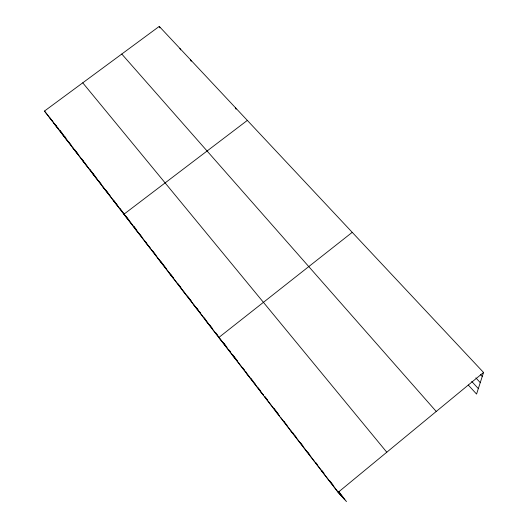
<?xml version="1.0" encoding="UTF-8"?>
<svg xmlns="http://www.w3.org/2000/svg" width="528" height="528" viewBox="0 0 528 528"><rect width="100%" height="100%" fill="white"/><g stroke="black" fill="none" stroke-linecap="round" stroke-linejoin="round"><path stroke-width="0.79" d="M338.639 491.41L346.493 501.6L338.118 492.347L44.464 111.065L159.251 26.4L483.536 372.471L476.566 394.066L468.283 385.044M338.118 492.347L483.536 372.471M352.229 232.34L218.843 337.478L225.113 345.147M247.335 120.397L123.922 214.229L132.403 224.809M480.605 374.682L482.255 376.451M475.86 377.883L480.262 382.622M471.728 381.447L478.328 388.601M121.783 54.041L436.234 411.47M321.77 471.128L339.662 494.056M305.87 450.483L307.989 452.945L280.434 417.173M290.393 430.393L292.783 433.198M275.332 410.83L277.966 413.965M260.654 391.776L263.525 395.221L253.975 382.826M246.358 373.21L249.454 376.952M82.751 82.823L386.793 452.225M232.426 355.12L235.732 359.139M226.01 346.243L226.908 347.338M229.159 350.077L230.505 351.727M205.979 320.78L244.061 369.95M193.42 304.471L197.281 309.223M181.157 288.552L185.183 293.522M157.476 257.803L161.806 263.168M169.178 272.996L173.362 278.17L151.001 249.143M134.851 228.426L139.458 234.161M146.038 242.946L150.506 248.503L59.129 129.881M113.223 200.35L118.081 206.402M133.775 226.512L136.059 229.363L133.584 226.156M82.507 160.459L87.681 166.94M92.525 173.468L97.601 179.817M102.762 186.76L107.732 192.971M44.464 111.065L52.925 121.711M54.391 123.552L56.78 126.548M57.73 127.75L58.687 128.951M59.644 130.159L62.047 133.175M64.878 136.732L65.815 137.914M53.678 123.031L58.634 129.261L53.843 123.017M63.089 135.247L68.455 141.979M72.692 147.721L77.966 154.334M338.514 491.66L344.375 499.264M60.185 130.898L65.69 138.032M68.653 141.887L71.069 145.022M74.455 149.411L76.388 151.919M76.87 152.546L77.854 153.826M81.305 158.308L83.279 160.862M84.262 162.142L85.252 163.423M89.76 169.277L95.792 177.111M98.723 180.906L101.158 184.074M105.547 189.77L108.042 192.997M109.032 194.291L110.029 195.584M113.513 200.105L115.507 202.693M115.995 203.32L116.959 204.574M119.863 208.349L122.285 211.49M123.255 212.744L124.225 213.998M125.677 215.886L129.631 221.021M139.913 234.366L141.841 236.867M145.22 241.25L146.665 243.124M152.579 250.8L156.024 255.275M160.519 261.109L166.564 268.95M170.544 274.118L173.501 277.952M177.929 283.701L180.906 287.562M187.447 296.05L191.473 301.277M196.403 307.679L198.376 310.24M199.36 311.513L200.35 312.794M204.277 317.896L205.729 319.783M209.603 324.806L212.513 328.581M215.417 332.35L217.892 335.57M223.344 342.646L226.816 347.147M232.333 354.301L237.362 360.829M242.365 367.323L244.352 369.904M245.342 371.191L246.332 372.478M250.8 378.266L253.275 381.487M254.272 382.774L255.248 384.047M258.192 387.862L260.641 391.043M265.049 396.766L267.505 399.947M274.019 408.408L278.038 413.622M284.051 421.423L285.047 422.717M286.037 424.004L287.034 425.297M292.505 432.399L293.997 434.333M294.994 435.626L295.99 436.92M300.432 442.682L302.9 445.883M307.831 452.285L309.804 454.846M315.691 462.488L317.163 464.396M322.06 470.752L324.02 473.299M329.987 481.041L333.003 484.955M338.534 492.136L342.058 496.703M49.995 118.021L52.879 121.77M173.857 278.81L182.226 289.681M183.216 290.961L208.672 324.014M245.045 371.224L252.971 381.52M264.521 396.515L279.444 415.886M308.477 453.578L314.827 461.815M315.803 463.082L322.146 471.326M159.251 26.4L159.938 27.872M179.923 48.457L180.563 49.896M190.575 59.829L191.195 61.255M235.495 107.758L236.062 109.243"/></g></svg>
